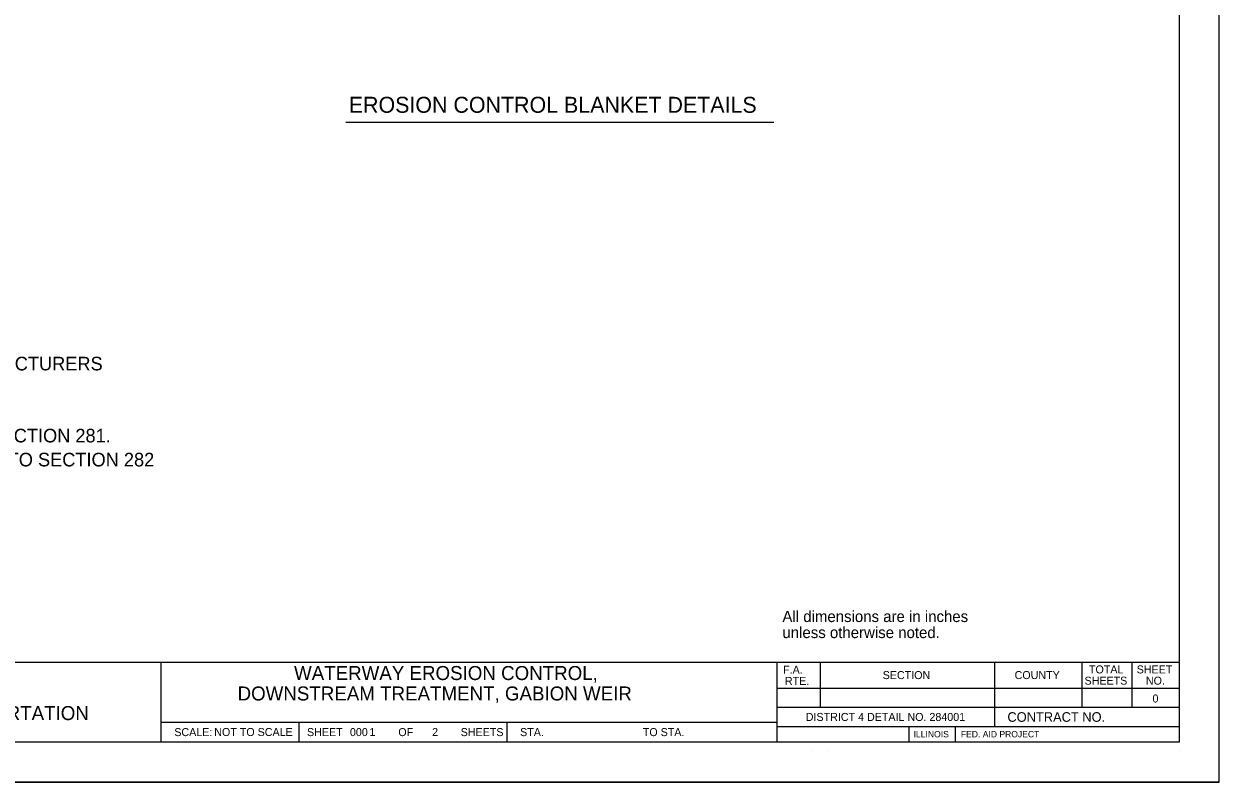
# Model space of a CAD drawing. Extents: x 0 to 2.83, y -0.08 to 1.83.
# Drawn here: x 1.589 to 2.833, y 0 to 0.79 of the extents above; entities that cross this region are included whole.
import ezdxf

# ---------------------------------------------------------------- set-up
doc = ezdxf.new("R2010")
doc.units = 0
for name, color, linetype in [('RD_Pr_Roadway_Notes', 7, 'Continuous'), ('SH_General_Details', 7, 'Continuous'), ('SH_Printer_Plotting_Border', 7, 'Continuous')]:
    doc.layers.add(name, color=color, linetype=linetype)

msp = doc.modelspace()

# ---------------------------------------------------------------- linework, layer by layer
at = {"layer": 'RD_Pr_Roadway_Notes'}
msp.add_line((1.924, 0.6874), (2.3695, 0.6874), dxfattribs=at)
at = {"layer": 'SH_General_Details'}
for p, q in [((2.8333, 0), (2.8333, 1.8333)), ((0.1667, 0.125), (2.7917, 0.125)), ((1.7312, 0.125), (1.7312, 0.0417)), ((2.3729, 0.125), (2.3729, 0.0417)), ((2.4179, 0.125), (2.4179, 0.0779)), ((2.5995, 0.125), (2.5995, 0.0579)), ((2.6905, 0.125), (2.6905, 0.0779)), ((2.7423, 0.125), (2.7423, 0.0779)), ((2.3729, 0.0979), (2.7917, 0.0979)), ((2.3729, 0.0779), (2.7917, 0.0779)), ((1.7312, 0.0625), (2.3729, 0.0625)), ((1.875, 0.0625), (1.875, 0.0417)), ((2.0917, 0.0625), (2.0917, 0.0417)), ((2.3729, 0.0579), (2.7917, 0.0579)), ((2.5101, 0.0579), (2.5101, 0.0417)), ((2.5585, 0.0579), (2.5585, 0.0417)), ((2.4095, 0.0333), (2.4095, 0.0333)), ((2.4262, 0.0333), (2.4262, 0.0333)), ((2.7917, 0.0333), (2.7917, 0.0333)), ((2.8333, 0), (0, 0))]:
    msp.add_line(p, q, dxfattribs=at)
msp.add_lwpolyline([(0.1667, 1.7917), (2.7917, 1.7917), (2.7917, 0.0417), (0.1667, 0.0417)], close=True, dxfattribs=at)
at = {"layer": 'SH_Printer_Plotting_Border'}
msp.add_lwpolyline([(0, 0), (2.8333, 0), (2.8333, 1.8333), (0, 1.8333)], close=True, dxfattribs=at)

# ---------------------------------------------------------------- texts
at = {"layer": 'RD_Pr_Roadway_Notes'}
for s, height, p in [('EROSION CONTROL BLANKET DETAILS', 0.016667, (1.927, 0.6971)), ('1.  GABIONS SHALL CONFORM TO SECTION 284.  MANUFACTURERS', 0.014167, (1.0444, 0.4288)), ('3.  EROSION CONTROL BLANKET SHALL CONFORM TO SECTION 281.', 0.014167, (1.0444, 0.3538)), ('4.  FILTER FABRIC USED WITH RIPRAP SHALL CONFORM TO SECTION 282', 0.014167, (1.0444, 0.3288)), ('All dimensions are in inches', 0.011668, (2.3786, 0.1667)), ('unless otherwise noted.', 0.011668, (2.3786, 0.15))]:
    msp.add_text(s, height=height, dxfattribs=at).set_placement(p)
at = {"layer": 'SH_General_Details'}
for s, height, p in [('WATERWAY EROSION CONTROL,', 0.014583, (1.87, 0.1063)), ('F.A.  ', 0.00833, (2.3793, 0.1129)), ('SECTION', 0.00833, (2.483, 0.1073)), ('COUNTY', 0.00833, (2.6204, 0.1073)), ('TOTAL', 0.00833, (2.6978, 0.1132)), ('SHEET', 0.00833, (2.7475, 0.1132)), ('DOWNSTREAM TREATMENT, GABION WEIR', 0.014583, (1.8112, 0.085)), ('RTE.', 0.00833, (2.3812, 0.1012)), ('SHEETS', 0.00833, (2.6932, 0.1015)), ('NO.', 0.00833, (2.7571, 0.1015)), ('0', 0.00833, (2.764, 0.0829)), ('DEPARTMENT OF TRANSPORTATION', 0.014584, (1.3042, 0.0646)), ('DISTRICT 4 DETAIL NO. 284001', 0.008333, (2.4029, 0.0637)), ('CONTRACT NO.      ', 0.01, (2.6129, 0.0628)), ('SCALE:          ', 0.008333, (1.7453, 0.0479)), ('NOT TO SCALE', 0.008333, (1.7869, 0.048)), ('SHEET', 0.00833, (1.8835, 0.0479)), ('000', 0.00833, (1.9282, 0.0479)), ('1', 0.00833, (1.9485, 0.048)), ('OF', 0.00833, (1.9786, 0.0479)), ('2', 0.00833, (2.0138, 0.048)), ('SHEETS', 0.00833, (2.0435, 0.0479)), ('STA.', 0.00833, (2.1054, 0.0479)), ('TO STA.', 0.00833, (2.2332, 0.0479)), ('ILLINOIS', 0.00667, (2.5152, 0.0466)), ('FED. AID PROJECT', 0.006667, (2.5644, 0.0466))]:
    msp.add_text(s, height=height, dxfattribs=at).set_placement(p)

doc.saveas('drawing.dxf')
